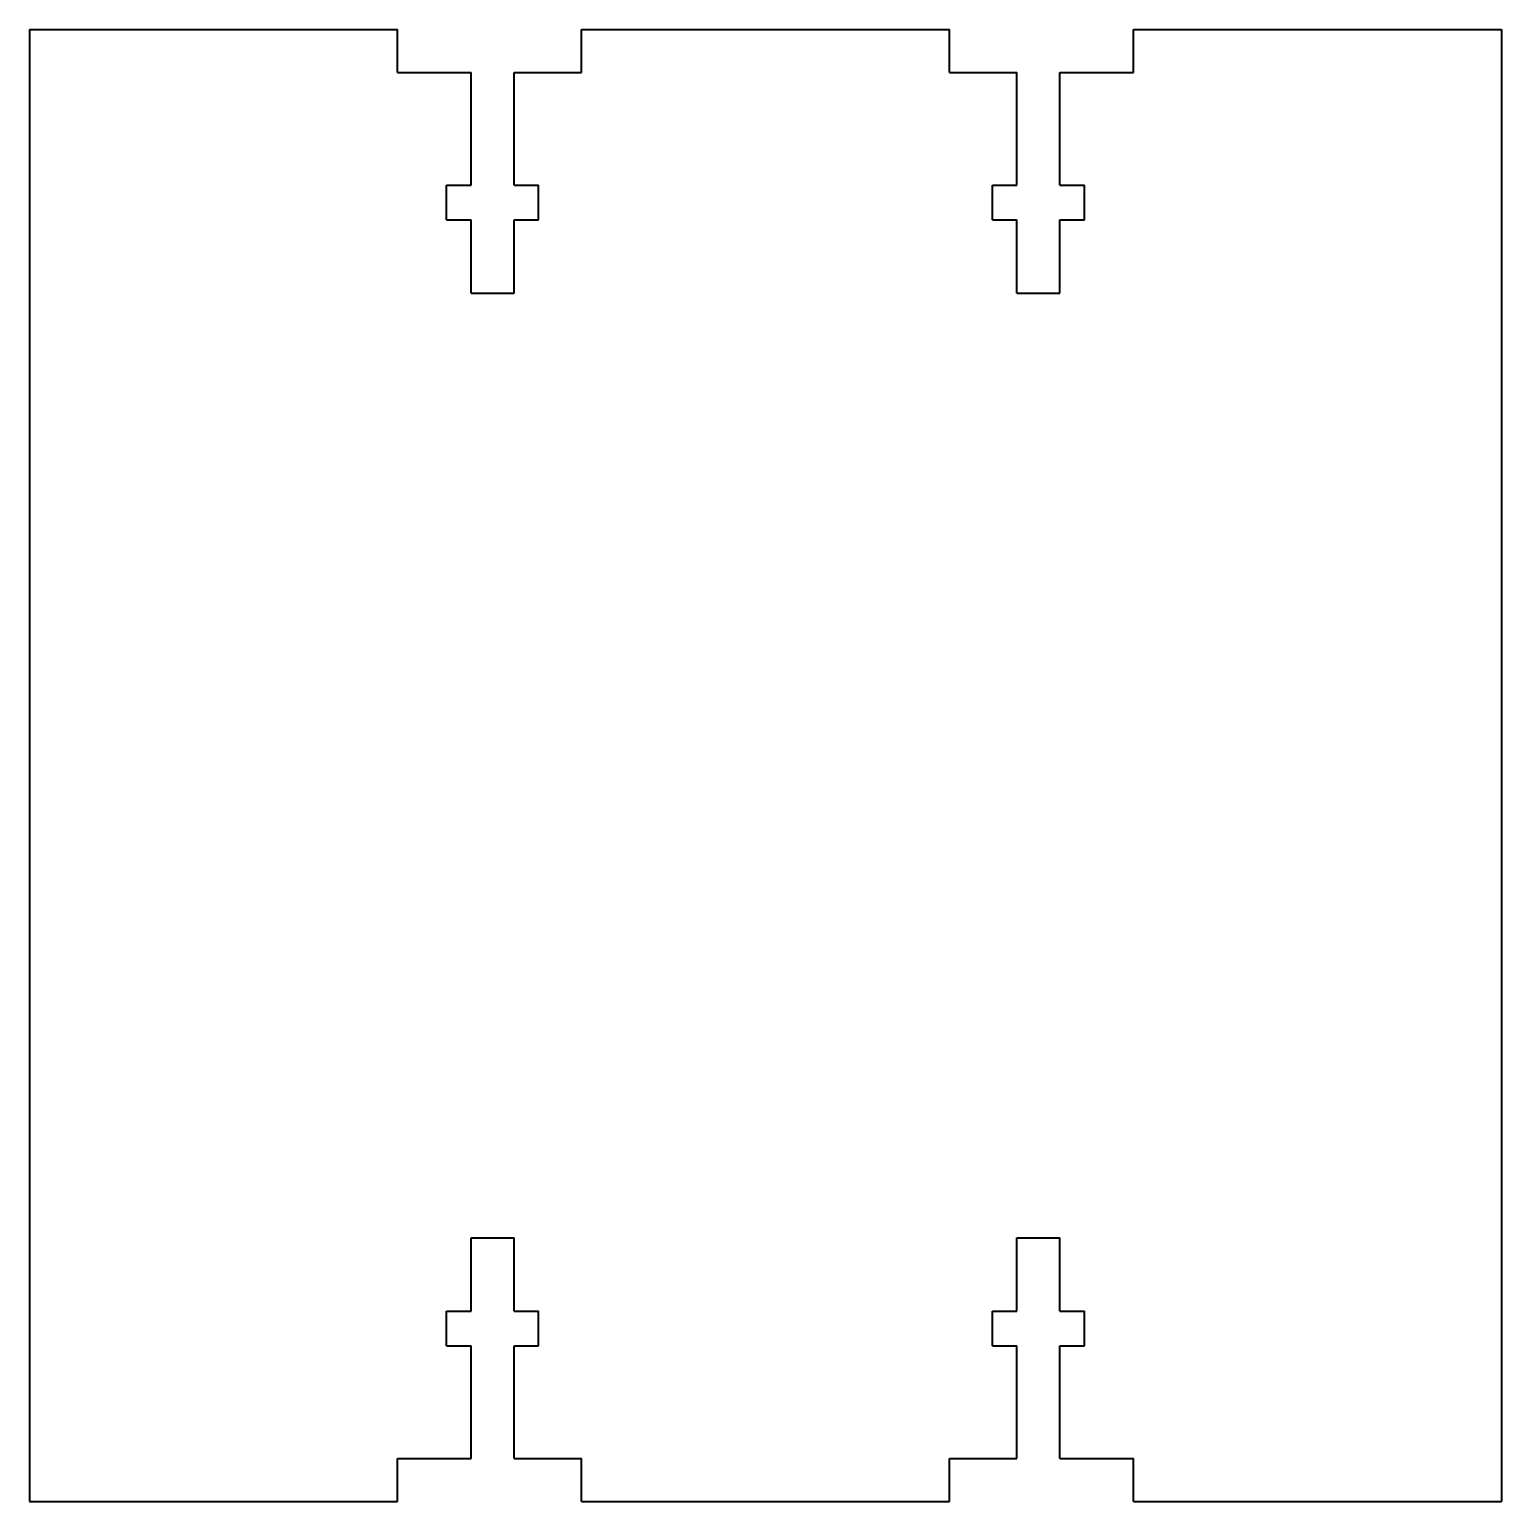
# Model space of a CAD drawing. Header units: inches. Extents: x -2 to 2, y -2 to 2.
import ezdxf

# ---------------------------------------------------------------- set-up
doc = ezdxf.new("R2010")
doc.units = ezdxf.units.IN
doc.header["$MEASUREMENT"] = 0
doc.layers.add('ModelSketch_Visible', color=7, linetype='Continuous', lineweight=40)

msp = doc.modelspace()

# ---------------------------------------------------------------- linework, layer by layer
at = {"layer": 'ModelSketch_Visible'}
for p, q in [((-2, 2), (-1, 2)), ((-2, 2), (-2, -2)), ((-1, 1.883), (-1, 2)), ((-0.5, 2), (0.5, 2)), ((-0.5, 1.883), (-0.5, 2)), ((0.5, 1.883), (0.5, 2)), ((1, 2), (2, 2)), ((1, 1.883), (1, 2)), ((2, 2), (2, -2)), ((-1, 1.883), (-0.8, 1.883)), ((-0.8, 1.577), (-0.8, 1.883)), ((-0.683, 1.883), (-0.5, 1.883)), ((-0.683, 1.577), (-0.683, 1.883)), ((0.5, 1.883), (0.683, 1.883)), ((0.683, 1.577), (0.683, 1.883)), ((0.8, 1.883), (1, 1.883)), ((0.8, 1.577), (0.8, 1.883)), ((-0.8665, 1.483), (-0.8665, 1.577)), ((-0.8665, 1.577), (-0.8, 1.577)), ((-0.683, 1.577), (-0.6165, 1.577)), ((-0.6165, 1.483), (-0.6165, 1.577)), ((0.6165, 1.483), (0.6165, 1.577)), ((0.6165, 1.577), (0.683, 1.577)), ((0.8, 1.577), (0.8665, 1.577)), ((0.8665, 1.483), (0.8665, 1.577)), ((-0.8665, 1.483), (-0.8, 1.483)), ((-0.8, 1.283), (-0.8, 1.483)), ((-0.683, 1.483), (-0.6165, 1.483)), ((-0.683, 1.283), (-0.683, 1.483)), ((0.6165, 1.483), (0.683, 1.483)), ((0.683, 1.283), (0.683, 1.483)), ((0.8, 1.483), (0.8665, 1.483)), ((0.8, 1.283), (0.8, 1.483)), ((-0.8, 1.283), (-0.683, 1.283)), ((0.683, 1.283), (0.8, 1.283)), ((-0.8, -1.483), (-0.8, -1.283)), ((-0.8, -1.283), (-0.683, -1.283)), ((-0.683, -1.483), (-0.683, -1.283)), ((0.683, -1.483), (0.683, -1.283)), ((0.683, -1.283), (0.8, -1.283)), ((0.8, -1.483), (0.8, -1.283)), ((-0.8665, -1.577), (-0.8665, -1.483)), ((-0.8665, -1.483), (-0.8, -1.483)), ((-0.683, -1.483), (-0.6165, -1.483)), ((-0.6165, -1.577), (-0.6165, -1.483)), ((0.6165, -1.577), (0.6165, -1.483)), ((0.6165, -1.483), (0.683, -1.483)), ((0.8, -1.483), (0.8665, -1.483)), ((0.8665, -1.577), (0.8665, -1.483)), ((-0.8665, -1.577), (-0.8, -1.577)), ((-0.8, -1.883), (-0.8, -1.577)), ((-0.683, -1.577), (-0.6165, -1.577)), ((-0.683, -1.883), (-0.683, -1.577)), ((0.6165, -1.577), (0.683, -1.577)), ((0.683, -1.883), (0.683, -1.577)), ((0.8, -1.577), (0.8665, -1.577)), ((0.8, -1.883), (0.8, -1.577)), ((-1, -2), (-1, -1.883)), ((-1, -1.883), (-0.8, -1.883)), ((-0.683, -1.883), (-0.5, -1.883)), ((-0.5, -2), (-0.5, -1.883)), ((0.5, -2), (0.5, -1.883)), ((0.5, -1.883), (0.683, -1.883)), ((0.8, -1.883), (1, -1.883)), ((1, -2), (1, -1.883)), ((-2, -2), (-1, -2)), ((-0.5, -2), (0.5, -2)), ((1, -2), (2, -2))]:
    msp.add_line(p, q, dxfattribs=at)

doc.saveas('drawing.dxf')
